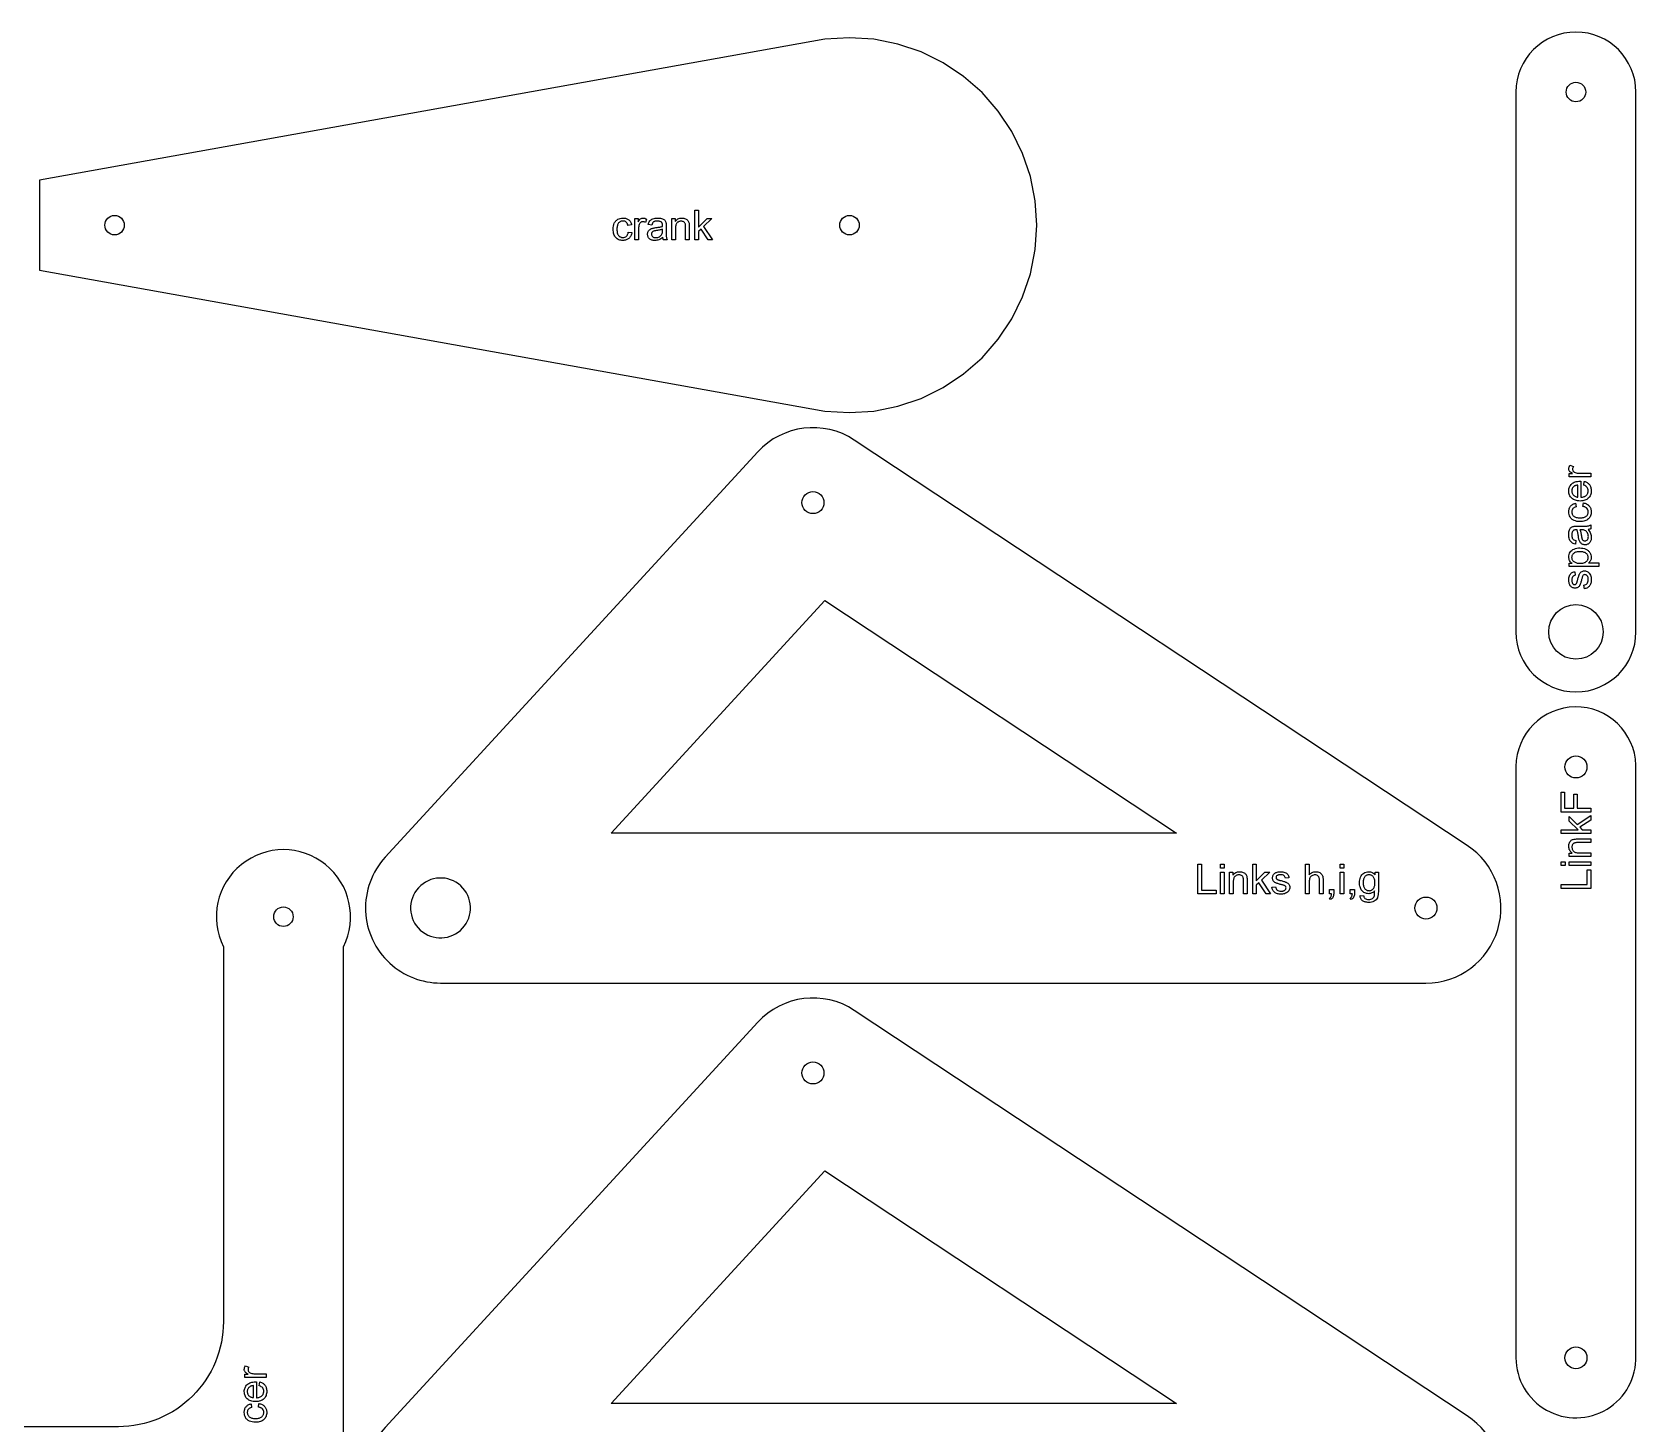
# Model space of a CAD drawing. Header units: millimetres. Extents: x 18 to 1175, y 18 to 1178.
# Drawn here: x 531 to 1172, y 621 to 1178 of the extents above; entities that cross this region are included whole.
import ezdxf

# ---------------------------------------------------------------- set-up
doc = ezdxf.new("R2010")
doc.units = ezdxf.units.MM
doc.layers.add('cut', color=5, linetype='Continuous', true_color=0x0000ff)
doc.layers.add('line engraving', color=1, linetype='Continuous', true_color=0xff0000)

msp = doc.modelspace()

# ---------------------------------------------------------------- linework, layer by layer
at = {"layer": 'cut', "color": 5, "true_color": 0x0000ff}
for points in [[(857.67, 1025.52), (867.46, 1026.16), (877.08, 1028.07), (886.37, 1031.23), (895.17, 1035.57), (903.33, 1041.01), (910.7, 1047.48), (917.17, 1054.86), (922.62, 1063.02), (926.95, 1071.81), (930.11, 1081.11), (932.02, 1090.72), (932.67, 1100.52), (932.02, 1110.31), (930.11, 1119.93), (926.95, 1129.22), (922.62, 1138.02), (917.17, 1146.18), (910.7, 1153.55), (903.33, 1160.02), (895.17, 1165.47), (886.37, 1169.8), (877.08, 1172.96), (867.46, 1174.87), (857.67, 1175.52), (847.87, 1174.87), (533.67, 1118.52), (533.67, 1082.52), (847.87, 1026.16)], [(847.85, 950.39), (988.54, 857.35), (762.33, 857.35)], [(847.85, 722.22), (988.54, 629.19), (762.33, 629.19)]]:
    msp.add_lwpolyline(points, close=True, dxfattribs=at)
for points in [[(1124.3, 937.8, 1), (1172.3, 937.8), (1172.3, 1153.78, 0.999274), (1124.3, 1153.78)], [(820.98, 1009.82), (671.96, 847.7, 0.414578), (673.78, 805.28, 0.188241), (694.1, 797.35), (1088.3, 797.35, 0.743511), (1104.85, 852.38), (859.61, 1014.54, 0.368358)], [(1124.3, 647.4, 1.015779), (1172.29, 648.15), (1172.29, 884.53, 0.980982), (1124.3, 884)], [(565.22, 619.86), (381.62, 619.86, 1.695342), (381.72, 571.91), (553.22, 571.91, -0.414214), (607.22, 517.91), (607.22, 379.86, 1.618034), (655.22, 379.86), (655.22, 811.86, 1.618034), (607.22, 811.86), (607.22, 661.86, -0.414214)], [(702.19, 836.21, 0.997265), (685.95, 818.54, 0.997265)], [(820.98, 781.65), (671.96, 619.54, 0.414578), (673.78, 577.12, 0.188241), (694.1, 569.19), (1088.3, 569.19, 0.743511), (1104.85, 624.21), (859.61, 786.38, 0.368358)]]:
    msp.add_lwpolyline(points, format="xyb", close=True, dxfattribs=at)
for centre, radius in [((1148.3, 1153.76), 3.9), ((563.67, 1100.52), 3.9), ((857.67, 1100.52), 3.9), ((843.07, 989.52), 4.4), ((1148.3, 937.8), 10.9), ((1148.3, 883.8), 4.4), ((631.22, 823.86), 3.9), ((1088.3, 827.35), 4.4), ((843.07, 761.35), 4.4), ((1148.3, 647.4), 4.4)]:
    msp.add_circle(centre, radius, dxfattribs=at)
at = {"layer": 'line engraving', "color": 1, "true_color": 0xff0000}
for points in [[(795.82, 1094.59), (795.82, 1106.45), (797.28, 1106.45), (797.28, 1099.68), (800.72, 1103.18), (802.61, 1103.18), (799.33, 1099.99), (802.94, 1094.59), (801.15, 1094.59), (798.31, 1098.98), (797.28, 1097.99), (797.28, 1094.59), (795.82, 1094.59)], [(769.19, 1097.73), (770.62, 1097.55), (770.55, 1097.19), (770.46, 1096.85), (770.34, 1096.53), (770.21, 1096.23), (770.04, 1095.95), (769.86, 1095.69), (769.65, 1095.45), (769.42, 1095.23), (769.17, 1095.03), (768.91, 1094.86), (768.63, 1094.72), (768.34, 1094.6), (768.04, 1094.51), (767.72, 1094.45), (767.39, 1094.41), (767.05, 1094.39), (766.62, 1094.41), (766.21, 1094.46), (765.82, 1094.55), (765.46, 1094.68), (765.11, 1094.84), (764.79, 1095.04), (764.49, 1095.28), (764.21, 1095.55), (763.96, 1095.85), (763.74, 1096.18), (763.56, 1096.55), (763.41, 1096.95), (763.29, 1097.38), (763.21, 1097.84), (763.16, 1098.33), (763.14, 1098.85), (763.17, 1099.52), (763.26, 1100.15), (763.4, 1100.74), (763.6, 1101.29), (763.72, 1101.54), (763.86, 1101.77), (764.01, 1101.99), (764.18, 1102.2), (764.37, 1102.39), (764.56, 1102.56), (764.78, 1102.71), (765, 1102.85), (765.49, 1103.08), (765.99, 1103.24), (766.51, 1103.34), (767.06, 1103.37), (767.4, 1103.36), (767.72, 1103.33), (768.03, 1103.27), (768.33, 1103.2), (768.61, 1103.1), (768.87, 1102.97), (769.11, 1102.83), (769.34, 1102.66), (769.56, 1102.48), (769.75, 1102.27), (769.92, 1102.05), (770.08, 1101.81), (770.21, 1101.55), (770.32, 1101.27), (770.41, 1100.97), (770.49, 1100.65), (769.07, 1100.44), (768.95, 1100.84), (768.79, 1101.19), (768.59, 1101.49), (768.35, 1101.74), (768.08, 1101.93), (767.79, 1102.07), (767.46, 1102.15), (767.11, 1102.17), (766.84, 1102.16), (766.59, 1102.13), (766.35, 1102.06), (766.12, 1101.98), (765.9, 1101.87), (765.69, 1101.73), (765.5, 1101.57), (765.32, 1101.39), (765.16, 1101.17), (765.02, 1100.93), (764.91, 1100.67), (764.81, 1100.37), (764.73, 1100.04), (764.68, 1099.69), (764.65, 1099.3), (764.64, 1098.89), (764.65, 1098.47), (764.68, 1098.08), (764.73, 1097.73), (764.8, 1097.4), (764.9, 1097.1), (765.01, 1096.83), (765.14, 1096.59), (765.3, 1096.37), (765.47, 1096.19), (765.66, 1096.03), (765.85, 1095.9), (766.06, 1095.79), (766.29, 1095.7), (766.52, 1095.64), (766.77, 1095.6), (767.03, 1095.59), (767.44, 1095.62), (767.82, 1095.72), (768.16, 1095.89), (768.46, 1096.12), (768.6, 1096.26), (768.72, 1096.41), (768.83, 1096.59), (768.93, 1096.78), (769.02, 1096.99), (769.09, 1097.22), (769.15, 1097.47), (769.19, 1097.73)], [(771.85, 1094.59), (771.85, 1103.18), (773.16, 1103.18), (773.16, 1101.88), (773.41, 1102.29), (773.65, 1102.63), (773.87, 1102.9), (774.09, 1103.08), (774.31, 1103.21), (774.54, 1103.3), (774.77, 1103.35), (775.02, 1103.37), (775.39, 1103.34), (775.77, 1103.25), (776.14, 1103.11), (776.52, 1102.9), (776.02, 1101.55), (775.75, 1101.69), (775.48, 1101.79), (775.22, 1101.85), (774.95, 1101.87), (774.72, 1101.85), (774.5, 1101.8), (774.29, 1101.71), (774.09, 1101.58), (773.92, 1101.42), (773.77, 1101.24), (773.65, 1101.02), (773.55, 1100.78), (773.45, 1100.39), (773.37, 1099.97), (773.32, 1099.54), (773.31, 1099.08), (773.31, 1094.59), (771.85, 1094.59)], [(782.99, 1095.65), (782.59, 1095.33), (782.2, 1095.06), (781.81, 1094.84), (781.43, 1094.68), (781.05, 1094.55), (780.66, 1094.46), (780.25, 1094.41), (779.83, 1094.39), (779.49, 1094.4), (779.16, 1094.44), (778.86, 1094.49), (778.58, 1094.57), (778.32, 1094.66), (778.07, 1094.78), (777.85, 1094.92), (777.65, 1095.08), (777.47, 1095.26), (777.32, 1095.45), (777.19, 1095.66), (777.08, 1095.87), (777, 1096.1), (776.94, 1096.34), (776.9, 1096.59), (776.89, 1096.85), (776.91, 1097.16), (776.96, 1097.46), (777.05, 1097.74), (777.18, 1098), (777.33, 1098.25), (777.51, 1098.47), (777.71, 1098.67), (777.93, 1098.84), (778.17, 1098.99), (778.43, 1099.12), (778.7, 1099.23), (778.98, 1099.32), (779.22, 1099.38), (779.52, 1099.43), (779.87, 1099.48), (780.27, 1099.54), (780.7, 1099.59), (781.1, 1099.65), (781.47, 1099.71), (781.8, 1099.77), (782.12, 1099.83), (782.4, 1099.9), (782.65, 1099.97), (782.87, 1100.04), (782.87, 1100.18), (782.88, 1100.28), (782.88, 1100.37), (782.88, 1100.42), (782.87, 1100.63), (782.85, 1100.83), (782.82, 1101.01), (782.78, 1101.18), (782.72, 1101.33), (782.65, 1101.46), (782.56, 1101.57), (782.47, 1101.67), (782.32, 1101.79), (782.15, 1101.89), (781.97, 1101.97), (781.77, 1102.04), (781.56, 1102.1), (781.32, 1102.14), (781.07, 1102.16), (780.81, 1102.17), (780.56, 1102.16), (780.33, 1102.14), (780.11, 1102.12), (779.92, 1102.08), (779.73, 1102.03), (779.57, 1101.96), (779.42, 1101.89), (779.29, 1101.81), (779.06, 1101.59), (778.87, 1101.31), (778.7, 1100.96), (778.57, 1100.53), (777.14, 1100.73), (777.26, 1101.16), (777.4, 1101.55), (777.58, 1101.9), (777.78, 1102.2), (778.03, 1102.47), (778.33, 1102.7), (778.67, 1102.9), (779.07, 1103.07), (779.51, 1103.2), (779.98, 1103.3), (780.48, 1103.35), (781.02, 1103.37), (781.54, 1103.36), (782.02, 1103.31), (782.44, 1103.23), (782.81, 1103.11), (783.13, 1102.98), (783.4, 1102.82), (783.63, 1102.65), (783.82, 1102.46), (783.97, 1102.25), (784.09, 1102.02), (784.19, 1101.76), (784.27, 1101.47), (784.3, 1101.25), (784.32, 1100.95), (784.34, 1100.58), (784.34, 1100.13), (784.34, 1098.19), (784.34, 1097.7), (784.35, 1097.26), (784.36, 1096.87), (784.37, 1096.53), (784.38, 1096.23), (784.4, 1095.98), (784.41, 1095.78), (784.44, 1095.62), (784.49, 1095.35), (784.57, 1095.09), (784.68, 1094.84), (784.8, 1094.59), (783.28, 1094.59), (783.18, 1094.82), (783.1, 1095.08), (783.03, 1095.35), (782.99, 1095.65)], [(782.87, 1098.9), (782.66, 1098.82), (782.42, 1098.74), (782.16, 1098.67), (781.88, 1098.6), (781.57, 1098.53), (781.24, 1098.47), (780.88, 1098.41), (780.49, 1098.35), (780.08, 1098.28), (779.73, 1098.21), (779.44, 1098.14), (779.22, 1098.06), (779.05, 1097.97), (778.89, 1097.86), (778.76, 1097.73), (778.65, 1097.58), (778.56, 1097.42), (778.5, 1097.26), (778.46, 1097.08), (778.45, 1096.89), (778.47, 1096.61), (778.56, 1096.36), (778.69, 1096.13), (778.89, 1095.92), (779.13, 1095.75), (779.43, 1095.63), (779.78, 1095.56), (780.18, 1095.53), (780.59, 1095.56), (780.97, 1095.63), (781.33, 1095.74), (781.67, 1095.9), (781.98, 1096.1), (782.24, 1096.34), (782.46, 1096.61), (782.64, 1096.91), (782.74, 1097.18), (782.81, 1097.52), (782.86, 1097.91), (782.87, 1098.36), (782.87, 1098.9)], [(786.6, 1094.59), (786.6, 1103.18), (787.91, 1103.18), (787.91, 1101.96), (788.16, 1102.29), (788.44, 1102.58), (788.74, 1102.82), (789.07, 1103.02), (789.42, 1103.17), (789.8, 1103.28), (790.21, 1103.35), (790.64, 1103.37), (791.03, 1103.35), (791.39, 1103.3), (791.74, 1103.22), (792.07, 1103.09), (792.38, 1102.94), (792.64, 1102.77), (792.87, 1102.58), (793.05, 1102.36), (793.2, 1102.12), (793.32, 1101.87), (793.42, 1101.59), (793.5, 1101.29), (793.54, 1101.04), (793.56, 1100.73), (793.58, 1100.34), (793.58, 1099.87), (793.58, 1094.59), (792.13, 1094.59), (792.13, 1099.81), (792.11, 1100.23), (792.08, 1100.59), (792.03, 1100.89), (791.96, 1101.14), (791.85, 1101.35), (791.72, 1101.54), (791.55, 1101.7), (791.35, 1101.85), (791.13, 1101.96), (790.88, 1102.04), (790.62, 1102.09), (790.34, 1102.11), (790.11, 1102.1), (789.89, 1102.07), (789.68, 1102.03), (789.47, 1101.96), (789.27, 1101.88), (789.09, 1101.78), (788.9, 1101.66), (788.73, 1101.52), (788.57, 1101.36), (788.44, 1101.16), (788.32, 1100.93), (788.23, 1100.66), (788.15, 1100.37), (788.1, 1100.04), (788.07, 1099.67), (788.06, 1099.28), (788.06, 1094.59), (786.6, 1094.59)], [(1154.23, 999.84), (1145.64, 999.84), (1145.64, 1001.15), (1146.94, 1001.15), (1146.52, 1001.4), (1146.18, 1001.64), (1145.92, 1001.86), (1145.74, 1002.08), (1145.61, 1002.3), (1145.52, 1002.53), (1145.46, 1002.77), (1145.45, 1003.01), (1145.47, 1003.38), (1145.56, 1003.76), (1145.71, 1004.13), (1145.91, 1004.51), (1147.27, 1004.01), (1147.13, 1003.74), (1147.03, 1003.48), (1146.97, 1003.21), (1146.95, 1002.94), (1146.97, 1002.71), (1147.02, 1002.49), (1147.11, 1002.28), (1147.24, 1002.08), (1147.39, 1001.91), (1147.58, 1001.76), (1147.79, 1001.64), (1148.03, 1001.54), (1148.43, 1001.44), (1148.85, 1001.36), (1149.28, 1001.32), (1149.73, 1001.3), (1154.23, 1001.3), (1154.23, 999.84)], [(1151.46, 996.53), (1151.65, 998.03), (1151.97, 997.93), (1152.27, 997.82), (1152.56, 997.68), (1152.82, 997.52), (1153.07, 997.35), (1153.3, 997.16), (1153.51, 996.94), (1153.7, 996.71), (1153.87, 996.46), (1154.02, 996.2), (1154.14, 995.92), (1154.24, 995.62), (1154.32, 995.3), (1154.38, 994.97), (1154.41, 994.62), (1154.42, 994.25), (1154.41, 993.79), (1154.35, 993.36), (1154.26, 992.95), (1154.13, 992.56), (1153.97, 992.2), (1153.77, 991.87), (1153.54, 991.55), (1153.26, 991.26), (1152.96, 991.01), (1152.63, 990.78), (1152.26, 990.59), (1151.87, 990.44), (1151.45, 990.32), (1151, 990.23), (1150.52, 990.18), (1150.01, 990.16), (1149.48, 990.18), (1148.98, 990.23), (1148.52, 990.32), (1148.08, 990.44), (1147.68, 990.6), (1147.3, 990.79), (1146.96, 991.02), (1146.64, 991.28), (1146.36, 991.57), (1146.12, 991.88), (1145.91, 992.21), (1145.74, 992.56), (1145.61, 992.93), (1145.52, 993.32), (1145.46, 993.74), (1145.45, 994.17), (1145.46, 994.59), (1145.52, 995), (1145.61, 995.38), (1145.74, 995.74), (1145.9, 996.08), (1146.11, 996.4), (1146.34, 996.71), (1146.62, 996.99), (1146.93, 997.24), (1147.26, 997.47), (1147.63, 997.65), (1148.03, 997.81), (1148.46, 997.93), (1148.91, 998.01), (1149.4, 998.06), (1149.92, 998.08), (1149.99, 998.08), (1150.08, 998.08), (1150.19, 998.08), (1150.31, 998.07), (1150.31, 991.67), (1150.65, 991.7), (1150.97, 991.75), (1151.28, 991.82), (1151.56, 991.91), (1151.82, 992.02), (1152.06, 992.15), (1152.28, 992.3), (1152.48, 992.47), (1152.65, 992.65), (1152.8, 992.85), (1152.93, 993.06), (1153.04, 993.27), (1153.12, 993.51), (1153.18, 993.75), (1153.22, 994), (1153.23, 994.26), (1153.2, 994.65), (1153.12, 995), (1152.99, 995.33), (1152.81, 995.63), (1152.57, 995.9), (1152.26, 996.14), (1151.89, 996.35), (1151.46, 996.53)], [(1149.11, 991.75), (1149.11, 996.54), (1148.85, 996.51), (1148.6, 996.47), (1148.37, 996.42), (1148.16, 996.36), (1147.97, 996.28), (1147.79, 996.2), (1147.63, 996.1), (1147.48, 995.99), (1147.29, 995.81), (1147.12, 995.62), (1146.97, 995.41), (1146.85, 995.19), (1146.76, 994.96), (1146.7, 994.72), (1146.66, 994.46), (1146.64, 994.19), (1146.65, 993.94), (1146.68, 993.71), (1146.74, 993.48), (1146.81, 993.27), (1146.9, 993.06), (1147.02, 992.86), (1147.16, 992.68), (1147.31, 992.5), (1147.49, 992.34), (1147.68, 992.2), (1147.88, 992.08), (1148.1, 991.97), (1148.33, 991.89), (1148.58, 991.82), (1148.84, 991.77), (1149.11, 991.75)], [(1151.08, 987.97), (1151.27, 989.4), (1151.63, 989.33), (1151.97, 989.24), (1152.29, 989.12), (1152.59, 988.98), (1152.87, 988.82), (1153.13, 988.64), (1153.37, 988.43), (1153.59, 988.2), (1153.78, 987.95), (1153.95, 987.69), (1154.1, 987.41), (1154.22, 987.12), (1154.31, 986.82), (1154.37, 986.5), (1154.41, 986.17), (1154.42, 985.82), (1154.41, 985.39), (1154.35, 984.99), (1154.26, 984.6), (1154.14, 984.23), (1153.97, 983.89), (1153.78, 983.57), (1153.54, 983.27), (1153.27, 982.99), (1152.97, 982.74), (1152.63, 982.52), (1152.27, 982.34), (1151.87, 982.19), (1151.44, 982.07), (1150.98, 981.98), (1150.49, 981.93), (1149.97, 981.92), (1149.29, 981.95), (1148.66, 982.03), (1148.08, 982.18), (1147.53, 982.38), (1147.28, 982.5), (1147.04, 982.64), (1146.82, 982.79), (1146.62, 982.96), (1146.43, 983.14), (1146.26, 983.34), (1146.11, 983.55), (1145.97, 983.78), (1145.74, 984.26), (1145.58, 984.77), (1145.48, 985.29), (1145.45, 985.83), (1145.46, 986.17), (1145.49, 986.5), (1145.54, 986.81), (1145.62, 987.1), (1145.72, 987.38), (1145.84, 987.65), (1145.99, 987.89), (1146.15, 988.12), (1146.34, 988.33), (1146.54, 988.53), (1146.77, 988.7), (1147.01, 988.85), (1147.27, 988.98), (1147.55, 989.1), (1147.85, 989.19), (1148.16, 989.26), (1148.38, 987.85), (1147.98, 987.73), (1147.62, 987.57), (1147.32, 987.37), (1147.08, 987.13), (1146.89, 986.86), (1146.75, 986.56), (1146.67, 986.24), (1146.64, 985.89), (1146.65, 985.62), (1146.69, 985.36), (1146.75, 985.12), (1146.84, 984.89), (1146.95, 984.68), (1147.09, 984.47), (1147.25, 984.28), (1147.43, 984.1), (1147.64, 983.94), (1147.88, 983.8), (1148.15, 983.68), (1148.45, 983.59), (1148.78, 983.51), (1149.13, 983.46), (1149.51, 983.42), (1149.93, 983.41), (1150.34, 983.42), (1150.73, 983.46), (1151.09, 983.51), (1151.42, 983.58), (1151.72, 983.67), (1151.99, 983.79), (1152.23, 983.92), (1152.44, 984.08), (1152.63, 984.25), (1152.79, 984.43), (1152.92, 984.63), (1153.03, 984.84), (1153.12, 985.06), (1153.18, 985.3), (1153.22, 985.55), (1153.23, 985.81), (1153.19, 986.22), (1153.1, 986.59), (1152.93, 986.94), (1152.7, 987.24), (1152.56, 987.38), (1152.4, 987.5), (1152.23, 987.61), (1152.03, 987.71), (1151.82, 987.79), (1151.59, 987.87), (1151.35, 987.92), (1151.08, 987.97)], [(1153.17, 978.75), (1153.49, 978.35), (1153.76, 977.96), (1153.97, 977.57), (1154.14, 977.2), (1154.27, 976.82), (1154.35, 976.42), (1154.41, 976.01), (1154.42, 975.59), (1154.41, 975.25), (1154.38, 974.92), (1154.33, 974.62), (1154.25, 974.34), (1154.15, 974.08), (1154.04, 973.84), (1153.9, 973.62), (1153.73, 973.41), (1153.55, 973.24), (1153.36, 973.08), (1153.16, 972.95), (1152.95, 972.84), (1152.72, 972.76), (1152.48, 972.7), (1152.23, 972.67), (1151.97, 972.65), (1151.66, 972.67), (1151.36, 972.73), (1151.08, 972.82), (1150.81, 972.94), (1150.56, 973.1), (1150.34, 973.27), (1150.15, 973.47), (1149.98, 973.69), (1149.83, 973.93), (1149.7, 974.19), (1149.59, 974.46), (1149.5, 974.74), (1149.44, 974.98), (1149.39, 975.28), (1149.33, 975.63), (1149.28, 976.04), (1149.23, 976.46), (1149.17, 976.86), (1149.11, 977.23), (1149.05, 977.57), (1148.99, 977.88), (1148.92, 978.16), (1148.85, 978.41), (1148.78, 978.63), (1148.64, 978.64), (1148.53, 978.64), (1148.45, 978.64), (1148.4, 978.64), (1148.18, 978.63), (1147.99, 978.62), (1147.8, 978.58), (1147.64, 978.54), (1147.49, 978.48), (1147.36, 978.41), (1147.24, 978.32), (1147.14, 978.23), (1147.03, 978.08), (1146.93, 977.92), (1146.84, 977.73), (1146.77, 977.53), (1146.72, 977.32), (1146.68, 977.09), (1146.66, 976.84), (1146.65, 976.57), (1146.66, 976.32), (1146.67, 976.09), (1146.7, 975.88), (1146.74, 975.68), (1146.79, 975.5), (1146.85, 975.33), (1146.93, 975.18), (1147.01, 975.05), (1147.23, 974.82), (1147.51, 974.63), (1147.86, 974.46), (1148.28, 974.33), (1148.09, 972.91), (1147.66, 973.02), (1147.26, 973.16), (1146.92, 973.34), (1146.61, 973.54), (1146.35, 973.79), (1146.12, 974.09), (1145.92, 974.43), (1145.75, 974.83), (1145.62, 975.27), (1145.52, 975.74), (1145.46, 976.24), (1145.45, 976.78), (1145.46, 977.3), (1145.51, 977.78), (1145.59, 978.2), (1145.7, 978.57), (1145.84, 978.89), (1146, 979.16), (1146.17, 979.39), (1146.36, 979.58), (1146.56, 979.73), (1146.8, 979.85), (1147.06, 979.96), (1147.35, 980.03), (1147.57, 980.06), (1147.87, 980.09), (1148.24, 980.1), (1148.69, 980.11), (1150.63, 980.11), (1151.11, 980.11), (1151.55, 980.11), (1151.94, 980.12), (1152.29, 980.13), (1152.59, 980.14), (1152.84, 980.16), (1153.04, 980.18), (1153.2, 980.2), (1153.47, 980.26), (1153.73, 980.34), (1153.98, 980.44), (1154.23, 980.57), (1154.23, 979.05), (1153.99, 978.94), (1153.74, 978.86), (1153.46, 978.8), (1153.17, 978.75)], [(1149.92, 978.63), (1150, 978.42), (1150.07, 978.19), (1150.15, 977.93), (1150.22, 977.64), (1150.29, 977.33), (1150.35, 977), (1150.41, 976.64), (1150.47, 976.25), (1150.54, 975.84), (1150.61, 975.49), (1150.68, 975.2), (1150.76, 974.98), (1150.85, 974.81), (1150.96, 974.65), (1151.09, 974.52), (1151.23, 974.41), (1151.39, 974.32), (1151.56, 974.26), (1151.74, 974.22), (1151.93, 974.21), (1152.2, 974.24), (1152.46, 974.32), (1152.69, 974.46), (1152.9, 974.65), (1153.07, 974.89), (1153.19, 975.19), (1153.26, 975.54), (1153.28, 975.94), (1153.26, 976.35), (1153.19, 976.73), (1153.08, 977.1), (1152.92, 977.44), (1152.72, 977.74), (1152.48, 978), (1152.21, 978.22), (1151.91, 978.4), (1151.63, 978.5), (1151.3, 978.57), (1150.9, 978.62), (1150.45, 978.63), (1149.92, 978.63)], [(1157.52, 963.93), (1145.64, 963.93), (1145.64, 965.26), (1146.76, 965.26), (1146.45, 965.5), (1146.18, 965.76), (1145.96, 966.03), (1145.77, 966.32), (1145.63, 966.63), (1145.53, 966.97), (1145.47, 967.35), (1145.45, 967.75), (1145.48, 968.29), (1145.59, 968.79), (1145.76, 969.26), (1146.01, 969.69), (1146.32, 970.09), (1146.69, 970.43), (1147.12, 970.72), (1147.61, 970.96), (1148.14, 971.15), (1148.69, 971.29), (1149.27, 971.37), (1149.87, 971.39), (1150.51, 971.36), (1151.12, 971.27), (1151.7, 971.13), (1152.24, 970.92), (1152.5, 970.79), (1152.74, 970.66), (1152.97, 970.5), (1153.18, 970.34), (1153.37, 970.16), (1153.55, 969.97), (1153.71, 969.76), (1153.86, 969.54), (1154.11, 969.09), (1154.28, 968.62), (1154.39, 968.14), (1154.42, 967.65), (1154.41, 967.29), (1154.35, 966.96), (1154.25, 966.64), (1154.12, 966.34), (1153.95, 966.06), (1153.77, 965.81), (1153.57, 965.59), (1153.34, 965.39), (1157.52, 965.39), (1157.52, 963.93)], [(1149.98, 965.25), (1150.38, 965.26), (1150.76, 965.29), (1151.11, 965.35), (1151.43, 965.42), (1151.72, 965.51), (1151.98, 965.63), (1152.22, 965.77), (1152.43, 965.92), (1152.62, 966.1), (1152.78, 966.28), (1152.92, 966.47), (1153.03, 966.67), (1153.12, 966.87), (1153.18, 967.09), (1153.22, 967.32), (1153.23, 967.55), (1153.21, 967.79), (1153.18, 968.02), (1153.11, 968.24), (1153.02, 968.45), (1152.91, 968.65), (1152.77, 968.85), (1152.6, 969.04), (1152.41, 969.21), (1152.19, 969.37), (1151.94, 969.51), (1151.66, 969.63), (1151.36, 969.73), (1151.03, 969.81), (1150.67, 969.86), (1150.28, 969.89), (1149.86, 969.9), (1149.46, 969.89), (1149.09, 969.86), (1148.75, 969.81), (1148.43, 969.74), (1148.13, 969.64), (1147.86, 969.52), (1147.62, 969.39), (1147.4, 969.23), (1147.21, 969.06), (1147.05, 968.87), (1146.91, 968.68), (1146.79, 968.49), (1146.7, 968.28), (1146.64, 968.07), (1146.6, 967.85), (1146.59, 967.61), (1146.6, 967.39), (1146.64, 967.16), (1146.71, 966.95), (1146.8, 966.74), (1146.93, 966.54), (1147.08, 966.34), (1147.25, 966.15), (1147.46, 965.97), (1147.69, 965.8), (1147.94, 965.66), (1148.22, 965.53), (1148.52, 965.43), (1148.85, 965.35), (1149.2, 965.3), (1149.58, 965.26), (1149.98, 965.25)], [(1151.67, 955.07), (1151.44, 956.51), (1151.85, 956.6), (1152.2, 956.74), (1152.51, 956.93), (1152.77, 957.18), (1152.97, 957.49), (1153.11, 957.85), (1153.2, 958.26), (1153.23, 958.73), (1153.22, 958.97), (1153.2, 959.2), (1153.17, 959.41), (1153.13, 959.61), (1153.07, 959.78), (1153, 959.95), (1152.91, 960.09), (1152.82, 960.22), (1152.61, 960.43), (1152.37, 960.58), (1152.13, 960.68), (1151.86, 960.71), (1151.63, 960.68), (1151.42, 960.6), (1151.24, 960.46), (1151.08, 960.28), (1151.03, 960.19), (1150.98, 960.07), (1150.92, 959.93), (1150.86, 959.76), (1150.8, 959.56), (1150.73, 959.33), (1150.66, 959.07), (1150.59, 958.79), (1150.49, 958.4), (1150.39, 958.05), (1150.3, 957.73), (1150.21, 957.43), (1150.13, 957.17), (1150.04, 956.94), (1149.97, 956.74), (1149.89, 956.57), (1149.73, 956.28), (1149.54, 956.02), (1149.32, 955.81), (1149.07, 955.63), (1148.81, 955.49), (1148.52, 955.39), (1148.23, 955.33), (1147.92, 955.31), (1147.64, 955.33), (1147.37, 955.38), (1147.11, 955.46), (1146.86, 955.57), (1146.62, 955.72), (1146.41, 955.88), (1146.22, 956.07), (1146.04, 956.29), (1145.92, 956.47), (1145.81, 956.69), (1145.71, 956.94), (1145.62, 957.22), (1145.54, 957.51), (1145.49, 957.82), (1145.46, 958.14), (1145.45, 958.47), (1145.46, 958.96), (1145.52, 959.42), (1145.61, 959.85), (1145.74, 960.25), (1145.89, 960.61), (1146.08, 960.91), (1146.29, 961.17), (1146.53, 961.38), (1146.79, 961.55), (1147.11, 961.69), (1147.46, 961.8), (1147.86, 961.88), (1148.05, 960.46), (1147.74, 960.38), (1147.46, 960.27), (1147.22, 960.1), (1147.01, 959.89), (1146.85, 959.64), (1146.74, 959.33), (1146.67, 958.98), (1146.64, 958.58), (1146.65, 958.34), (1146.66, 958.11), (1146.69, 957.91), (1146.73, 957.72), (1146.77, 957.55), (1146.83, 957.4), (1146.9, 957.26), (1146.97, 957.15), (1147.15, 956.96), (1147.33, 956.83), (1147.54, 956.74), (1147.75, 956.72), (1147.89, 956.73), (1148.02, 956.76), (1148.14, 956.82), (1148.26, 956.9), (1148.37, 957), (1148.47, 957.12), (1148.57, 957.28), (1148.65, 957.45), (1148.67, 957.52), (1148.7, 957.62), (1148.74, 957.74), (1148.78, 957.88), (1148.83, 958.06), (1148.89, 958.26), (1148.95, 958.49), (1149.02, 958.74), (1149.12, 959.11), (1149.22, 959.45), (1149.31, 959.77), (1149.4, 960.05), (1149.48, 960.31), (1149.56, 960.53), (1149.63, 960.73), (1149.7, 960.9), (1149.84, 961.19), (1150.02, 961.44), (1150.22, 961.66), (1150.46, 961.85), (1150.73, 962.01), (1151.02, 962.12), (1151.35, 962.18), (1151.71, 962.2), (1152.07, 962.18), (1152.41, 962.1), (1152.75, 961.96), (1153.08, 961.78), (1153.38, 961.54), (1153.65, 961.26), (1153.88, 960.93), (1154.07, 960.55), (1154.23, 960.14), (1154.34, 959.7), (1154.4, 959.23), (1154.42, 958.74), (1154.41, 958.33), (1154.38, 957.95), (1154.33, 957.6), (1154.25, 957.27), (1154.15, 956.96), (1154.03, 956.68), (1153.89, 956.42), (1153.73, 956.19), (1153.54, 955.98), (1153.34, 955.79), (1153.11, 955.62), (1152.87, 955.47), (1152.6, 955.34), (1152.31, 955.23), (1152, 955.14), (1151.67, 955.07)], [(1154.23, 865.74), (1142.37, 865.74), (1142.37, 873.74), (1143.77, 873.74), (1143.77, 867.31), (1147.44, 867.31), (1147.44, 872.88), (1148.84, 872.88), (1148.84, 867.31), (1154.23, 867.31), (1154.23, 865.74)], [(1154.23, 857.2), (1142.37, 857.2), (1142.37, 858.66), (1149.13, 858.66), (1145.64, 862.1), (1145.64, 863.99), (1148.83, 860.7), (1154.23, 864.32), (1154.23, 862.52), (1149.84, 859.68), (1150.82, 858.66), (1154.23, 858.66), (1154.23, 857.2)], [(1154.23, 847.98), (1145.64, 847.98), (1145.64, 849.29), (1146.86, 849.29), (1146.53, 849.54), (1146.24, 849.82), (1146, 850.12), (1145.8, 850.45), (1145.64, 850.8), (1145.53, 851.18), (1145.47, 851.59), (1145.45, 852.02), (1145.46, 852.4), (1145.52, 852.77), (1145.6, 853.12), (1145.72, 853.45), (1145.87, 853.76), (1146.05, 854.02), (1146.24, 854.24), (1146.46, 854.43), (1146.69, 854.58), (1146.95, 854.7), (1147.23, 854.8), (1147.53, 854.88), (1147.77, 854.91), (1148.09, 854.94), (1148.48, 854.96), (1148.95, 854.96), (1154.23, 854.96), (1154.23, 853.5), (1149, 853.5), (1148.59, 853.49), (1148.23, 853.46), (1147.92, 853.41), (1147.67, 853.33), (1147.46, 853.23), (1147.28, 853.1), (1147.11, 852.93), (1146.97, 852.73), (1146.86, 852.51), (1146.77, 852.26), (1146.72, 852), (1146.71, 851.72), (1146.72, 851.49), (1146.74, 851.27), (1146.79, 851.05), (1146.85, 850.85), (1146.94, 850.65), (1147.04, 850.46), (1147.16, 850.28), (1147.3, 850.11), (1147.46, 849.95), (1147.66, 849.82), (1147.89, 849.7), (1148.15, 849.6), (1148.45, 849.53), (1148.78, 849.48), (1149.14, 849.45), (1149.54, 849.44), (1154.23, 849.44), (1154.23, 847.98)], [(996.99, 833.08), (996.99, 844.94), (998.56, 844.94), (998.56, 834.48), (1004.4, 834.48), (1004.4, 833.08), (996.99, 833.08)], [(1006.09, 843.26), (1006.09, 844.94), (1007.55, 844.94), (1007.55, 843.26), (1006.09, 843.26)], [(1006.09, 833.08), (1006.09, 841.67), (1007.55, 841.67), (1007.55, 833.08), (1006.09, 833.08)], [(1009.77, 833.08), (1009.77, 841.67), (1011.08, 841.67), (1011.08, 840.45), (1011.33, 840.78), (1011.6, 841.07), (1011.9, 841.31), (1012.23, 841.51), (1012.59, 841.66), (1012.97, 841.78), (1013.38, 841.84), (1013.81, 841.86), (1014.19, 841.85), (1014.56, 841.79), (1014.91, 841.71), (1015.24, 841.58), (1015.54, 841.43), (1015.81, 841.26), (1016.03, 841.07), (1016.21, 840.85), (1016.36, 840.62), (1016.49, 840.36), (1016.59, 840.08), (1016.67, 839.78), (1016.7, 839.54), (1016.73, 839.22), (1016.74, 838.83), (1016.75, 838.36), (1016.75, 833.08), (1015.29, 833.08), (1015.29, 838.3), (1015.28, 838.72), (1015.25, 839.08), (1015.2, 839.39), (1015.12, 839.64), (1015.02, 839.84), (1014.89, 840.03), (1014.72, 840.2), (1014.52, 840.34), (1014.29, 840.45), (1014.05, 840.54), (1013.79, 840.59), (1013.5, 840.6), (1013.27, 840.59), (1013.05, 840.57), (1012.84, 840.52), (1012.64, 840.45), (1012.44, 840.37), (1012.25, 840.27), (1012.07, 840.15), (1011.9, 840.01), (1011.74, 839.85), (1011.6, 839.65), (1011.49, 839.42), (1011.39, 839.16), (1011.32, 838.86), (1011.26, 838.53), (1011.23, 838.17), (1011.22, 837.77), (1011.22, 833.08), (1009.77, 833.08)], [(1018.99, 833.08), (1018.99, 844.94), (1020.44, 844.94), (1020.44, 838.18), (1023.89, 841.67), (1025.78, 841.67), (1022.49, 838.48), (1026.11, 833.08), (1024.31, 833.08), (1021.47, 837.47), (1020.44, 836.48), (1020.44, 833.08), (1018.99, 833.08)], [(1026.68, 835.64), (1028.12, 835.87), (1028.21, 835.46), (1028.35, 835.11), (1028.55, 834.8), (1028.8, 834.54), (1029.1, 834.34), (1029.46, 834.2), (1029.88, 834.11), (1030.35, 834.08), (1030.59, 834.09), (1030.82, 834.11), (1031.03, 834.14), (1031.22, 834.18), (1031.4, 834.24), (1031.56, 834.31), (1031.71, 834.39), (1031.83, 834.49), (1032.05, 834.7), (1032.2, 834.93), (1032.29, 835.18), (1032.32, 835.45), (1032.29, 835.68), (1032.21, 835.89), (1032.08, 836.07), (1031.89, 836.23), (1031.8, 836.28), (1031.69, 836.33), (1031.54, 836.39), (1031.37, 836.45), (1031.17, 836.51), (1030.94, 836.58), (1030.69, 836.65), (1030.4, 836.72), (1030.02, 836.82), (1029.66, 836.91), (1029.34, 837.01), (1029.05, 837.1), (1028.78, 837.18), (1028.55, 837.26), (1028.35, 837.34), (1028.18, 837.42), (1027.89, 837.58), (1027.64, 837.77), (1027.42, 837.99), (1027.24, 838.24), (1027.1, 838.5), (1027, 838.78), (1026.94, 839.08), (1026.92, 839.39), (1026.94, 839.67), (1026.99, 839.94), (1027.07, 840.2), (1027.19, 840.45), (1027.33, 840.69), (1027.5, 840.9), (1027.69, 841.09), (1027.9, 841.27), (1028.09, 841.39), (1028.3, 841.5), (1028.55, 841.6), (1028.83, 841.69), (1029.13, 841.77), (1029.44, 841.82), (1029.76, 841.85), (1030.09, 841.86), (1030.58, 841.85), (1031.04, 841.79), (1031.47, 841.7), (1031.86, 841.57), (1032.22, 841.41), (1032.53, 841.23), (1032.78, 841.02), (1032.99, 840.78), (1033.16, 840.51), (1033.3, 840.2), (1033.41, 839.85), (1033.49, 839.45), (1032.07, 839.26), (1032, 839.57), (1031.88, 839.85), (1031.72, 840.09), (1031.51, 840.29), (1031.25, 840.46), (1030.95, 840.57), (1030.59, 840.64), (1030.19, 840.67), (1029.95, 840.66), (1029.73, 840.65), (1029.52, 840.62), (1029.33, 840.58), (1029.16, 840.54), (1029.01, 840.48), (1028.88, 840.41), (1028.76, 840.34), (1028.57, 840.16), (1028.44, 839.98), (1028.36, 839.77), (1028.33, 839.56), (1028.34, 839.42), (1028.38, 839.29), (1028.43, 839.17), (1028.51, 839.05), (1028.61, 838.94), (1028.74, 838.83), (1028.89, 838.74), (1029.07, 838.66), (1029.14, 838.64), (1029.23, 838.61), (1029.35, 838.57), (1029.5, 838.53), (1029.67, 838.48), (1029.87, 838.42), (1030.1, 838.36), (1030.35, 838.29), (1030.73, 838.19), (1031.07, 838.09), (1031.38, 838), (1031.67, 837.91), (1031.92, 837.83), (1032.15, 837.75), (1032.34, 837.68), (1032.51, 837.61), (1032.8, 837.47), (1033.06, 837.29), (1033.28, 837.08), (1033.47, 836.85), (1033.62, 836.58), (1033.73, 836.29), (1033.79, 835.96), (1033.82, 835.6), (1033.79, 835.24), (1033.71, 834.9), (1033.58, 834.56), (1033.39, 834.23), (1033.16, 833.93), (1032.87, 833.66), (1032.54, 833.43), (1032.17, 833.24), (1031.75, 833.08), (1031.31, 832.97), (1030.85, 832.91), (1030.35, 832.88), (1029.95, 832.9), (1029.57, 832.93), (1029.21, 832.98), (1028.88, 833.06), (1028.57, 833.16), (1028.29, 833.28), (1028.03, 833.42), (1027.8, 833.58), (1027.59, 833.76), (1027.4, 833.97), (1027.23, 834.2), (1027.08, 834.44), (1026.95, 834.71), (1026.84, 835), (1026.75, 835.31), (1026.68, 835.64)], [(1040.15, 833.08), (1040.15, 844.94), (1041.61, 844.94), (1041.61, 840.68), (1041.87, 840.96), (1042.15, 841.2), (1042.45, 841.4), (1042.76, 841.57), (1043.09, 841.7), (1043.44, 841.79), (1043.8, 841.85), (1044.18, 841.86), (1044.64, 841.84), (1045.07, 841.77), (1045.47, 841.65), (1045.84, 841.49), (1046.16, 841.28), (1046.44, 841.04), (1046.67, 840.76), (1046.84, 840.45), (1046.92, 840.27), (1046.98, 840.08), (1047.03, 839.87), (1047.07, 839.64), (1047.11, 839.39), (1047.13, 839.12), (1047.14, 838.83), (1047.15, 838.52), (1047.15, 833.08), (1045.69, 833.08), (1045.69, 838.52), (1045.68, 838.79), (1045.66, 839.03), (1045.63, 839.26), (1045.57, 839.47), (1045.51, 839.66), (1045.43, 839.83), (1045.33, 839.98), (1045.22, 840.11), (1044.96, 840.33), (1044.65, 840.49), (1044.29, 840.58), (1043.88, 840.61), (1043.56, 840.59), (1043.25, 840.53), (1042.95, 840.42), (1042.66, 840.27), (1042.4, 840.09), (1042.17, 839.88), (1041.99, 839.64), (1041.85, 839.36), (1041.74, 839.05), (1041.67, 838.68), (1041.62, 838.26), (1041.61, 837.78), (1041.61, 833.08), (1040.15, 833.08)], [(1053.98, 843.26), (1053.98, 844.94), (1055.43, 844.94), (1055.43, 843.26), (1053.98, 843.26)], [(1053.98, 833.08), (1053.98, 841.67), (1055.43, 841.67), (1055.43, 833.08), (1053.98, 833.08)], [(1061.98, 832.37), (1063.4, 832.16), (1063.46, 831.85), (1063.57, 831.59), (1063.71, 831.37), (1063.89, 831.2), (1064.19, 831.02), (1064.53, 830.9), (1064.93, 830.82), (1065.37, 830.8), (1065.85, 830.82), (1066.27, 830.9), (1066.63, 831.02), (1066.94, 831.2), (1067.19, 831.42), (1067.4, 831.69), (1067.56, 831.99), (1067.68, 832.33), (1067.71, 832.46), (1067.73, 832.62), (1067.75, 832.81), (1067.76, 833.02), (1067.77, 833.27), (1067.78, 833.55), (1067.78, 833.86), (1067.78, 834.2), (1067.54, 833.94), (1067.28, 833.71), (1067, 833.52), (1066.71, 833.36), (1066.41, 833.24), (1066.09, 833.15), (1065.76, 833.1), (1065.41, 833.08), (1064.98, 833.1), (1064.57, 833.16), (1064.19, 833.26), (1063.83, 833.4), (1063.5, 833.58), (1063.2, 833.8), (1062.92, 834.06), (1062.66, 834.36), (1062.44, 834.68), (1062.24, 835.03), (1062.07, 835.39), (1061.94, 835.76), (1061.83, 836.15), (1061.75, 836.56), (1061.71, 836.98), (1061.69, 837.42), (1061.72, 838.03), (1061.8, 838.6), (1061.94, 839.16), (1062.14, 839.69), (1062.39, 840.18), (1062.68, 840.61), (1063.03, 840.99), (1063.43, 841.3), (1063.87, 841.55), (1064.35, 841.72), (1064.86, 841.83), (1065.41, 841.86), (1065.79, 841.84), (1066.14, 841.79), (1066.48, 841.69), (1066.8, 841.56), (1067.11, 841.38), (1067.4, 841.17), (1067.67, 840.92), (1067.92, 840.63), (1067.92, 841.67), (1069.27, 841.67), (1069.27, 834.24), (1069.26, 833.76), (1069.24, 833.31), (1069.21, 832.9), (1069.16, 832.53), (1069.11, 832.19), (1069.04, 831.89), (1068.95, 831.63), (1068.86, 831.4), (1068.62, 831), (1068.33, 830.65), (1067.98, 830.34), (1067.56, 830.08), (1067.09, 829.87), (1066.57, 829.71), (1066, 829.62), (1065.38, 829.59), (1065.01, 829.6), (1064.65, 829.64), (1064.31, 829.69), (1063.99, 829.77), (1063.69, 829.86), (1063.41, 829.98), (1063.14, 830.12), (1062.9, 830.28), (1062.68, 830.47), (1062.49, 830.67), (1062.33, 830.9), (1062.2, 831.15), (1062.1, 831.42), (1062.03, 831.71), (1061.99, 832.03), (1061.98, 832.37)], [(1063.19, 837.53), (1063.2, 837.12), (1063.23, 836.74), (1063.28, 836.39), (1063.36, 836.07), (1063.45, 835.77), (1063.57, 835.51), (1063.7, 835.27), (1063.86, 835.06), (1064.03, 834.88), (1064.22, 834.72), (1064.41, 834.59), (1064.62, 834.48), (1064.83, 834.39), (1065.06, 834.33), (1065.3, 834.3), (1065.54, 834.28), (1065.79, 834.3), (1066.03, 834.33), (1066.25, 834.39), (1066.47, 834.48), (1066.67, 834.59), (1066.87, 834.72), (1067.05, 834.88), (1067.23, 835.06), (1067.39, 835.26), (1067.52, 835.5), (1067.64, 835.76), (1067.74, 836.05), (1067.81, 836.37), (1067.86, 836.71), (1067.9, 837.08), (1067.91, 837.48), (1067.9, 837.86), (1067.86, 838.22), (1067.81, 838.55), (1067.73, 838.86), (1067.63, 839.15), (1067.51, 839.41), (1067.37, 839.65), (1067.21, 839.86), (1067.03, 840.05), (1066.84, 840.21), (1066.64, 840.35), (1066.43, 840.46), (1066.22, 840.55), (1066, 840.61), (1065.76, 840.65), (1065.52, 840.66), (1065.28, 840.65), (1065.05, 840.61), (1064.83, 840.55), (1064.62, 840.46), (1064.42, 840.35), (1064.23, 840.22), (1064.04, 840.05), (1063.87, 839.87), (1063.71, 839.66), (1063.57, 839.43), (1063.46, 839.17), (1063.36, 838.89), (1063.29, 838.59), (1063.23, 838.26), (1063.2, 837.9), (1063.19, 837.53)], [(1144.05, 844.31), (1142.37, 844.31), (1142.37, 845.76), (1144.05, 845.76), (1144.05, 844.31)], [(1154.23, 835.21), (1142.37, 835.21), (1142.37, 836.77), (1152.83, 836.77), (1152.83, 842.62), (1154.23, 842.62), (1154.23, 835.21)], [(1154.23, 844.31), (1145.64, 844.31), (1145.64, 845.76), (1154.23, 845.76), (1154.23, 844.31)], [(1049.74, 833.08), (1049.74, 834.74), (1051.4, 834.74), (1051.4, 833.08), (1051.38, 832.64), (1051.32, 832.25), (1051.22, 831.91), (1051.08, 831.6), (1050.89, 831.34), (1050.66, 831.1), (1050.38, 830.9), (1050.05, 830.73), (1049.65, 831.36), (1049.86, 831.47), (1050.05, 831.61), (1050.2, 831.77), (1050.33, 831.95), (1050.42, 832.17), (1050.5, 832.43), (1050.55, 832.73), (1050.57, 833.08), (1049.74, 833.08)], [(1058.03, 833.08), (1058.03, 834.74), (1059.69, 834.74), (1059.69, 833.08), (1059.67, 832.64), (1059.61, 832.25), (1059.51, 831.91), (1059.36, 831.6), (1059.18, 831.34), (1058.94, 831.1), (1058.66, 830.9), (1058.34, 830.73), (1057.93, 831.36), (1058.15, 831.47), (1058.33, 831.61), (1058.49, 831.77), (1058.61, 831.95), (1058.71, 832.17), (1058.78, 832.43), (1058.83, 832.73), (1058.85, 833.08), (1058.03, 833.08)], [(624.35, 639.57), (615.76, 639.57), (615.76, 640.88), (617.06, 640.88), (616.64, 641.12), (616.3, 641.36), (616.04, 641.59), (615.86, 641.8), (615.73, 642.02), (615.64, 642.25), (615.58, 642.49), (615.57, 642.74), (615.6, 643.11), (615.68, 643.48), (615.83, 643.86), (616.04, 644.23), (617.39, 643.73), (617.25, 643.47), (617.15, 643.2), (617.09, 642.93), (617.07, 642.66), (617.09, 642.43), (617.14, 642.21), (617.23, 642), (617.36, 641.81), (617.52, 641.63), (617.7, 641.48), (617.91, 641.36), (618.15, 641.26), (618.55, 641.16), (618.97, 641.08), (619.4, 641.04), (619.85, 641.02), (624.35, 641.02), (624.35, 639.57)], [(621.58, 636.25), (621.77, 637.75), (622.09, 637.66), (622.39, 637.54), (622.68, 637.4), (622.94, 637.25), (623.19, 637.07), (623.42, 636.88), (623.63, 636.67), (623.82, 636.44), (623.99, 636.19), (624.14, 635.92), (624.26, 635.64), (624.36, 635.34), (624.44, 635.02), (624.5, 634.69), (624.53, 634.34), (624.55, 633.98), (624.53, 633.52), (624.47, 633.08), (624.38, 632.67), (624.26, 632.29), (624.09, 631.92), (623.89, 631.59), (623.66, 631.28), (623.38, 630.99), (623.08, 630.73), (622.75, 630.5), (622.38, 630.31), (621.99, 630.16), (621.57, 630.04), (621.12, 629.95), (620.64, 629.9), (620.13, 629.88), (619.6, 629.9), (619.11, 629.95), (618.64, 630.04), (618.2, 630.16), (617.8, 630.32), (617.42, 630.51), (617.08, 630.74), (616.76, 631), (616.48, 631.29), (616.24, 631.6), (616.03, 631.93), (615.87, 632.28), (615.73, 632.65), (615.64, 633.05), (615.59, 633.46), (615.57, 633.9), (615.58, 634.32), (615.64, 634.72), (615.73, 635.1), (615.86, 635.46), (616.02, 635.8), (616.23, 636.12), (616.46, 636.43), (616.74, 636.71), (617.05, 636.97), (617.39, 637.19), (617.75, 637.38), (618.15, 637.53), (618.58, 637.65), (619.04, 637.73), (619.52, 637.79), (620.04, 637.8), (620.11, 637.8), (620.2, 637.8), (620.31, 637.8), (620.43, 637.79), (620.43, 631.39), (620.77, 631.42), (621.09, 631.47), (621.4, 631.54), (621.68, 631.63), (621.94, 631.74), (622.18, 631.87), (622.4, 632.02), (622.6, 632.19), (622.77, 632.37), (622.93, 632.57), (623.05, 632.78), (623.16, 633), (623.24, 633.23), (623.3, 633.47), (623.34, 633.72), (623.35, 633.98), (623.32, 634.37), (623.24, 634.73), (623.11, 635.05), (622.93, 635.35), (622.69, 635.62), (622.38, 635.86), (622.01, 636.07), (621.58, 636.25)], [(619.23, 631.47), (619.23, 636.27), (618.97, 636.24), (618.72, 636.19), (618.49, 636.14), (618.28, 636.08), (618.09, 636.01), (617.91, 635.92), (617.75, 635.82), (617.6, 635.72), (617.41, 635.54), (617.24, 635.34), (617.09, 635.14), (616.97, 634.92), (616.88, 634.68), (616.82, 634.44), (616.78, 634.18), (616.76, 633.91), (616.77, 633.67), (616.81, 633.43), (616.86, 633.2), (616.93, 632.99), (617.03, 632.78), (617.14, 632.59), (617.28, 632.4), (617.44, 632.22), (617.61, 632.06), (617.8, 631.92), (618, 631.8), (618.22, 631.69), (618.45, 631.61), (618.7, 631.54), (618.96, 631.5), (619.23, 631.47)], [(621.2, 627.69), (621.39, 629.12), (621.75, 629.05), (622.09, 628.96), (622.41, 628.84), (622.71, 628.7), (622.99, 628.54), (623.25, 628.36), (623.49, 628.15), (623.71, 627.92), (623.9, 627.67), (624.07, 627.41), (624.22, 627.13), (624.34, 626.84), (624.43, 626.54), (624.49, 626.22), (624.53, 625.89), (624.55, 625.55), (624.53, 625.12), (624.47, 624.71), (624.38, 624.32), (624.26, 623.96), (624.1, 623.61), (623.9, 623.29), (623.66, 622.99), (623.39, 622.71), (623.09, 622.46), (622.75, 622.24), (622.39, 622.06), (621.99, 621.91), (621.56, 621.79), (621.1, 621.71), (620.61, 621.66), (620.09, 621.64), (619.41, 621.67), (618.78, 621.75), (618.2, 621.9), (617.65, 622.1), (617.4, 622.22), (617.16, 622.36), (616.94, 622.51), (616.74, 622.68), (616.55, 622.86), (616.38, 623.06), (616.23, 623.28), (616.09, 623.5), (615.86, 623.99), (615.7, 624.49), (615.6, 625.01), (615.57, 625.55), (615.58, 625.9), (615.61, 626.22), (615.67, 626.53), (615.74, 626.83), (615.84, 627.11), (615.96, 627.37), (616.11, 627.61), (616.27, 627.84), (616.46, 628.06), (616.67, 628.25), (616.89, 628.42), (617.13, 628.57), (617.39, 628.71), (617.67, 628.82), (617.97, 628.91), (618.28, 628.98), (618.5, 627.57), (618.1, 627.45), (617.74, 627.29), (617.45, 627.09), (617.2, 626.85), (617.01, 626.58), (616.87, 626.29), (616.79, 625.96), (616.76, 625.61), (616.78, 625.34), (616.81, 625.09), (616.87, 624.84), (616.96, 624.61), (617.07, 624.4), (617.21, 624.19), (617.37, 624), (617.55, 623.82), (617.76, 623.66), (618, 623.52), (618.27, 623.4), (618.57, 623.31), (618.9, 623.23), (619.25, 623.18), (619.64, 623.15), (620.05, 623.14), (620.47, 623.15), (620.85, 623.18), (621.21, 623.23), (621.54, 623.3), (621.84, 623.4), (622.11, 623.51), (622.35, 623.64), (622.56, 623.8), (622.75, 623.97), (622.91, 624.16), (623.04, 624.35), (623.15, 624.56), (623.24, 624.79), (623.3, 625.02), (623.34, 625.27), (623.35, 625.53), (623.32, 625.94), (623.22, 626.32), (623.05, 626.66), (622.82, 626.96), (622.68, 627.1), (622.52, 627.22), (622.35, 627.33), (622.16, 627.43), (621.94, 627.52), (621.72, 627.59), (621.47, 627.65), (621.2, 627.69)]]:
    msp.add_lwpolyline(points, dxfattribs=at)

doc.saveas('drawing.dxf')
